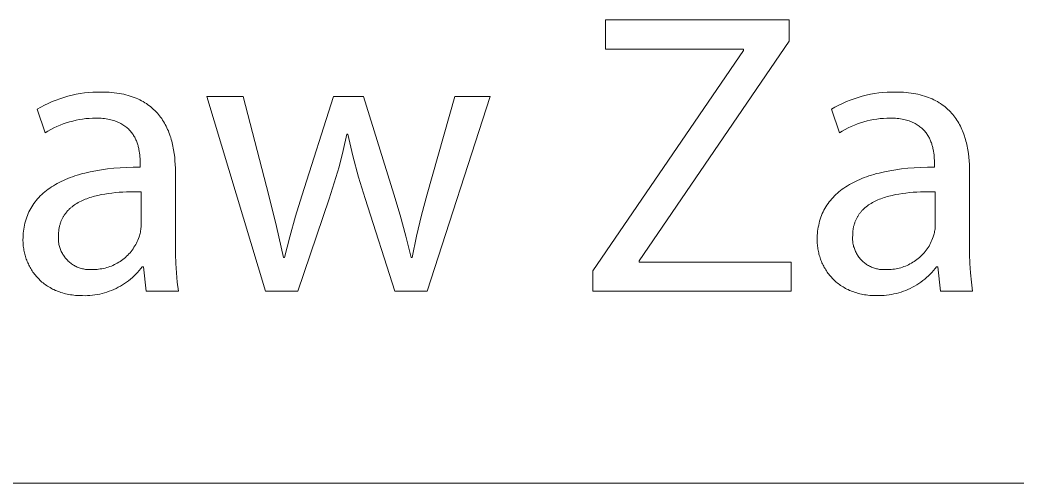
# Model space of a CAD drawing. Header units: millimetres. Extents: x 1422 to 6060, y -58 to 3182.
# Drawn here: x 5212.9 to 5327.7, y -57.9 to -4.5 of the extents above; entities that cross this region are included whole.
import ezdxf

# ---------------------------------------------------------------- set-up
doc = ezdxf.new("R2010")
doc.units = ezdxf.units.MM
doc.header["$MEASUREMENT"] = 0
doc.layers.add('Domyślny', color=7, linetype='Continuous', true_color=0x000000)

msp = doc.modelspace()

# ---------------------------------------------------------------- linework, layer by layer
at = {"layer": 'Domyślny', "color": 18, "lineweight": 15, "true_color": 0x000000}
for p, q in [((5280.35, -7.92), (5280.35, -4.54)), ((5280.35, -4.54), (5301.48, -4.54)), ((5301.48, -4.54), (5301.48, -7)), ((5296.23, -7.92), (5280.35, -7.92)), ((5301.48, -7), (5284.21, -32.29)), ((5296.23, -8.06), (5296.23, -7.92)), ((5278.87, -33.46), (5296.23, -8.06)), ((5216.58, -13.96), (5217.03, -13.78)), ((5217.03, -13.78), (5217.48, -13.62)), ((5217.48, -13.62), (5217.94, -13.47)), ((5217.94, -13.47), (5218.4, -13.33)), ((5218.4, -13.33), (5218.87, -13.21)), ((5218.87, -13.21), (5219.34, -13.11)), ((5219.34, -13.11), (5219.82, -13.03)), ((5219.82, -13.03), (5220.3, -12.96)), ((5220.3, -12.96), (5220.78, -12.91)), ((5220.78, -12.91), (5221.26, -12.87)), ((5221.26, -12.87), (5221.74, -12.85)), ((5221.74, -12.85), (5222.23, -12.85)), ((5222.23, -12.85), (5222.54, -12.85)), ((5222.54, -12.85), (5222.85, -12.86)), ((5222.85, -12.86), (5223.16, -12.88)), ((5223.16, -12.88), (5223.45, -12.9)), ((5223.45, -12.9), (5223.74, -12.93)), ((5223.74, -12.93), (5224.02, -12.97)), ((5224.02, -12.97), (5224.3, -13.01)), ((5224.3, -13.01), (5224.57, -13.06)), ((5224.57, -13.06), (5224.83, -13.11)), ((5224.83, -13.11), (5225.08, -13.18)), ((5225.08, -13.18), (5225.33, -13.24)), ((5225.33, -13.24), (5225.57, -13.31)), ((5225.57, -13.31), (5225.8, -13.39)), ((5225.8, -13.39), (5226.03, -13.47)), ((5226.03, -13.47), (5226.25, -13.56)), ((5226.25, -13.56), (5226.46, -13.65)), ((5226.46, -13.65), (5226.67, -13.75)), ((5226.67, -13.75), (5226.87, -13.86)), ((5241.17, -35.82), (5234.39, -13.35)), ((5234.39, -13.35), (5238.57, -13.35)), ((5238.57, -13.35), (5241.54, -24.78)), ((5245.35, -24.82), (5249.01, -13.35)), ((5249.01, -13.35), (5252.44, -13.35)), ((5252.44, -13.35), (5255.93, -24.61)), ((5259.78, -24.62), (5262.99, -13.35)), ((5267.04, -13.35), (5259.78, -35.82)), ((5262.99, -13.35), (5267.04, -13.35)), ((5308.08, -13.96), (5308.53, -13.78)), ((5308.53, -13.78), (5308.98, -13.62)), ((5308.98, -13.62), (5309.44, -13.47)), ((5309.44, -13.47), (5309.91, -13.33)), ((5309.91, -13.33), (5310.38, -13.21)), ((5310.38, -13.21), (5310.85, -13.11)), ((5310.85, -13.11), (5311.33, -13.03)), ((5311.33, -13.03), (5311.81, -12.96)), ((5311.81, -12.96), (5312.29, -12.91)), ((5312.29, -12.91), (5312.77, -12.87)), ((5312.77, -12.87), (5313.25, -12.85)), ((5313.25, -12.85), (5313.74, -12.85)), ((5313.74, -12.85), (5314.05, -12.85)), ((5314.05, -12.85), (5314.36, -12.86)), ((5314.36, -12.86), (5314.67, -12.88)), ((5314.67, -12.88), (5314.96, -12.9)), ((5314.96, -12.9), (5315.25, -12.93)), ((5315.25, -12.93), (5315.53, -12.97)), ((5315.53, -12.97), (5315.81, -13.01)), ((5315.81, -13.01), (5316.07, -13.06)), ((5316.07, -13.06), (5316.33, -13.11)), ((5316.33, -13.11), (5316.59, -13.18)), ((5316.59, -13.18), (5316.83, -13.24)), ((5316.83, -13.24), (5317.07, -13.31)), ((5317.07, -13.31), (5317.3, -13.39)), ((5317.3, -13.39), (5317.53, -13.47)), ((5317.53, -13.47), (5317.75, -13.56)), ((5317.75, -13.56), (5317.96, -13.65)), ((5317.96, -13.65), (5318.17, -13.75)), ((5318.17, -13.75), (5318.37, -13.86)), ((5214.86, -14.84), (5215.28, -14.6)), ((5215.77, -17.54), (5214.86, -14.84)), ((5215.28, -14.6), (5215.7, -14.37)), ((5215.7, -14.37), (5216.14, -14.16)), ((5216.14, -14.16), (5216.58, -13.96)), ((5226.87, -13.86), (5227.07, -13.96)), ((5227.07, -13.96), (5227.25, -14.08)), ((5227.25, -14.08), (5227.44, -14.19)), ((5227.44, -14.19), (5227.62, -14.32)), ((5227.62, -14.32), (5227.79, -14.44)), ((5227.79, -14.44), (5227.95, -14.57)), ((5227.95, -14.57), (5228.11, -14.71)), ((5228.11, -14.71), (5228.27, -14.85)), ((5228.27, -14.85), (5228.42, -14.99)), ((5306.36, -14.84), (5306.77, -14.6)), ((5307.28, -17.54), (5306.36, -14.84)), ((5306.77, -14.6), (5307.2, -14.37)), ((5307.2, -14.37), (5307.64, -14.16)), ((5307.64, -14.16), (5308.08, -13.96)), ((5318.37, -13.86), (5318.57, -13.96)), ((5318.57, -13.96), (5318.76, -14.08)), ((5318.76, -14.08), (5318.94, -14.19)), ((5318.94, -14.19), (5319.12, -14.32)), ((5319.12, -14.32), (5319.29, -14.44)), ((5319.29, -14.44), (5319.45, -14.57)), ((5319.45, -14.57), (5319.61, -14.71)), ((5319.61, -14.71), (5319.77, -14.85)), ((5319.77, -14.85), (5319.91, -14.99)), ((5219.71, -16.03), (5219.33, -16.11)), ((5220.09, -15.97), (5219.71, -16.03)), ((5220.47, -15.92), (5220.09, -15.97)), ((5220.85, -15.89), (5220.47, -15.92)), ((5221.24, -15.87), (5220.85, -15.89)), ((5221.62, -15.86), (5221.24, -15.87)), ((5221.84, -15.86), (5221.62, -15.86)), ((5222.04, -15.87), (5221.84, -15.86)), ((5222.24, -15.88), (5222.04, -15.87)), ((5222.44, -15.9), (5222.24, -15.88)), ((5222.63, -15.92), (5222.44, -15.9)), ((5222.81, -15.95), (5222.63, -15.92)), ((5222.99, -15.97), (5222.81, -15.95)), ((5223.16, -16.01), (5222.99, -15.97)), ((5223.33, -16.05), (5223.16, -16.01)), ((5223.49, -16.09), (5223.33, -16.05)), ((5228.42, -14.99), (5228.56, -15.14)), ((5228.56, -15.14), (5228.7, -15.29)), ((5228.7, -15.29), (5228.83, -15.44)), ((5228.83, -15.44), (5228.96, -15.6)), ((5228.96, -15.6), (5229.08, -15.76)), ((5229.08, -15.76), (5229.2, -15.92)), ((5229.2, -15.92), (5229.31, -16.09)), ((5311.22, -16.03), (5310.84, -16.1)), ((5311.6, -15.97), (5311.22, -16.03)), ((5311.98, -15.92), (5311.6, -15.97)), ((5312.36, -15.89), (5311.98, -15.92)), ((5312.75, -15.87), (5312.36, -15.89)), ((5313.13, -15.86), (5312.75, -15.87)), ((5313.35, -15.86), (5313.13, -15.86)), ((5313.55, -15.87), (5313.35, -15.86)), ((5313.75, -15.88), (5313.55, -15.87)), ((5313.95, -15.9), (5313.75, -15.88)), ((5314.14, -15.92), (5313.95, -15.9)), ((5314.32, -15.95), (5314.14, -15.92)), ((5314.5, -15.97), (5314.32, -15.95)), ((5314.67, -16.01), (5314.5, -15.97)), ((5314.84, -16.05), (5314.67, -16.01)), ((5315, -16.09), (5314.84, -16.05)), ((5319.91, -14.99), (5320.06, -15.14)), ((5320.06, -15.14), (5320.2, -15.29)), ((5320.2, -15.29), (5320.33, -15.44)), ((5320.33, -15.44), (5320.46, -15.6)), ((5320.46, -15.6), (5320.58, -15.76)), ((5320.58, -15.76), (5320.7, -15.92)), ((5320.7, -15.92), (5320.81, -16.09)), ((5216.44, -17.16), (5216.1, -17.35)), ((5216.78, -16.99), (5216.44, -17.16)), ((5217.13, -16.82), (5216.78, -16.99)), ((5217.49, -16.67), (5217.13, -16.82)), ((5217.85, -16.53), (5217.49, -16.67)), ((5218.21, -16.41), (5217.85, -16.53)), ((5218.58, -16.3), (5218.21, -16.41)), ((5218.95, -16.2), (5218.58, -16.3)), ((5219.33, -16.11), (5218.95, -16.2)), ((5223.65, -16.13), (5223.49, -16.09)), ((5223.8, -16.18), (5223.65, -16.13)), ((5223.95, -16.23), (5223.8, -16.18)), ((5224.09, -16.29), (5223.95, -16.23)), ((5224.23, -16.35), (5224.09, -16.29)), ((5224.36, -16.41), (5224.23, -16.35)), ((5224.49, -16.48), (5224.36, -16.41)), ((5224.61, -16.55), (5224.49, -16.48)), ((5224.73, -16.62), (5224.61, -16.55)), ((5224.85, -16.69), (5224.73, -16.62)), ((5224.96, -16.77), (5224.85, -16.69)), ((5225.06, -16.85), (5224.96, -16.77)), ((5225.17, -16.93), (5225.06, -16.85)), ((5225.26, -17.02), (5225.17, -16.93)), ((5225.36, -17.1), (5225.26, -17.02)), ((5225.45, -17.19), (5225.36, -17.1)), ((5225.53, -17.28), (5225.45, -17.19)), ((5229.31, -16.09), (5229.42, -16.26)), ((5229.42, -16.26), (5229.52, -16.43)), ((5229.52, -16.43), (5229.62, -16.61)), ((5229.62, -16.61), (5229.71, -16.79)), ((5229.71, -16.79), (5229.8, -16.97)), ((5229.8, -16.97), (5229.89, -17.16)), ((5229.89, -17.16), (5229.97, -17.34)), ((5307.95, -17.16), (5307.61, -17.35)), ((5308.29, -16.98), (5307.95, -17.16)), ((5308.64, -16.82), (5308.29, -16.98)), ((5309, -16.67), (5308.64, -16.82)), ((5309.36, -16.53), (5309, -16.67)), ((5309.72, -16.41), (5309.36, -16.53)), ((5310.09, -16.29), (5309.72, -16.41)), ((5310.46, -16.19), (5310.09, -16.29)), ((5310.84, -16.1), (5310.46, -16.19)), ((5315.16, -16.13), (5315, -16.09)), ((5315.31, -16.18), (5315.16, -16.13)), ((5315.46, -16.23), (5315.31, -16.18)), ((5315.6, -16.29), (5315.46, -16.23)), ((5315.73, -16.35), (5315.6, -16.29)), ((5315.87, -16.41), (5315.73, -16.35)), ((5315.99, -16.48), (5315.87, -16.41)), ((5316.12, -16.55), (5315.99, -16.48)), ((5316.24, -16.62), (5316.12, -16.55)), ((5316.35, -16.69), (5316.24, -16.62)), ((5316.46, -16.77), (5316.35, -16.69)), ((5316.56, -16.85), (5316.46, -16.77)), ((5316.67, -16.93), (5316.56, -16.85)), ((5316.76, -17.02), (5316.67, -16.93)), ((5316.86, -17.1), (5316.76, -17.02)), ((5316.95, -17.19), (5316.86, -17.1)), ((5317.03, -17.28), (5316.95, -17.19)), ((5320.81, -16.09), (5320.92, -16.26)), ((5320.92, -16.26), (5321.02, -16.43)), ((5321.02, -16.43), (5321.12, -16.61)), ((5321.12, -16.61), (5321.21, -16.79)), ((5321.21, -16.79), (5321.3, -16.97)), ((5321.3, -16.97), (5321.38, -17.16)), ((5321.38, -17.16), (5321.46, -17.34)), ((5216.1, -17.35), (5215.77, -17.54)), ((5225.61, -17.37), (5225.53, -17.28)), ((5225.69, -17.47), (5225.61, -17.37)), ((5225.77, -17.57), (5225.69, -17.47)), ((5225.84, -17.66), (5225.77, -17.57)), ((5225.9, -17.76), (5225.84, -17.66)), ((5225.97, -17.86), (5225.9, -17.76)), ((5226.03, -17.97), (5225.97, -17.86)), ((5226.09, -18.07), (5226.03, -17.97)), ((5226.14, -18.17), (5226.09, -18.07)), ((5226.19, -18.28), (5226.14, -18.17)), ((5226.24, -18.38), (5226.19, -18.28)), ((5229.97, -17.34), (5230.04, -17.53)), ((5230.04, -17.53), (5230.11, -17.72)), ((5230.11, -17.72), (5230.18, -17.92)), ((5230.18, -17.92), (5230.24, -18.11)), ((5230.24, -18.11), (5230.3, -18.31)), ((5230.3, -18.31), (5230.36, -18.51)), ((5250.54, -17.72), (5250.11, -19.6)), ((5250.64, -17.72), (5250.54, -17.72)), ((5251.22, -20.21), (5250.64, -17.72)), ((5307.61, -17.35), (5307.28, -17.54)), ((5317.11, -17.37), (5317.03, -17.28)), ((5317.19, -17.47), (5317.11, -17.37)), ((5317.26, -17.57), (5317.19, -17.47)), ((5317.34, -17.66), (5317.26, -17.57)), ((5317.4, -17.76), (5317.34, -17.66)), ((5317.47, -17.86), (5317.4, -17.76)), ((5317.53, -17.97), (5317.47, -17.86)), ((5317.59, -18.07), (5317.53, -17.97)), ((5317.64, -18.17), (5317.59, -18.07)), ((5317.69, -18.28), (5317.64, -18.17)), ((5317.74, -18.38), (5317.69, -18.28)), ((5321.46, -17.34), (5321.54, -17.53)), ((5321.54, -17.53), (5321.61, -17.72)), ((5321.61, -17.72), (5321.68, -17.92)), ((5321.68, -17.92), (5321.74, -18.11)), ((5321.74, -18.11), (5321.8, -18.31)), ((5321.8, -18.31), (5321.86, -18.51)), ((5226.29, -18.49), (5226.24, -18.38)), ((5226.33, -18.6), (5226.29, -18.49)), ((5226.37, -18.71), (5226.33, -18.6)), ((5226.41, -18.81), (5226.37, -18.71)), ((5226.44, -18.92), (5226.41, -18.81)), ((5226.48, -19.03), (5226.44, -18.92)), ((5226.51, -19.14), (5226.48, -19.03)), ((5226.53, -19.25), (5226.51, -19.14)), ((5226.56, -19.36), (5226.53, -19.25)), ((5226.58, -19.46), (5226.56, -19.36)), ((5226.62, -19.68), (5226.58, -19.46)), ((5230.36, -18.51), (5230.41, -18.71)), ((5230.41, -18.71), (5230.46, -18.91)), ((5230.46, -18.91), (5230.5, -19.11)), ((5230.5, -19.11), (5230.54, -19.32)), ((5230.54, -19.32), (5230.58, -19.52)), ((5230.58, -19.52), (5230.64, -19.94)), ((5317.79, -18.49), (5317.74, -18.38)), ((5317.83, -18.6), (5317.79, -18.49)), ((5317.87, -18.71), (5317.83, -18.6)), ((5317.91, -18.81), (5317.87, -18.71)), ((5317.94, -18.92), (5317.91, -18.81)), ((5317.97, -19.03), (5317.94, -18.92)), ((5318, -19.14), (5317.97, -19.03)), ((5318.03, -19.25), (5318, -19.14)), ((5318.06, -19.36), (5318.03, -19.25)), ((5318.08, -19.46), (5318.06, -19.36)), ((5318.12, -19.68), (5318.08, -19.46)), ((5321.86, -18.51), (5321.91, -18.71)), ((5321.91, -18.71), (5321.95, -18.91)), ((5321.95, -18.91), (5322, -19.11)), ((5322, -19.11), (5322.04, -19.32)), ((5322.04, -19.32), (5322.08, -19.52)), ((5322.08, -19.52), (5322.14, -19.94)), ((5226.66, -19.89), (5226.62, -19.68)), ((5226.68, -20.1), (5226.66, -19.89)), ((5226.7, -20.31), (5226.68, -20.1)), ((5226.72, -20.51), (5226.7, -20.31)), ((5226.73, -20.7), (5226.72, -20.51)), ((5230.64, -19.94), (5230.7, -20.35)), ((5230.7, -20.35), (5230.73, -20.77)), ((5250.11, -19.6), (5249.63, -21.46)), ((5251.88, -22.67), (5251.22, -20.21)), ((5318.15, -19.89), (5318.12, -19.68)), ((5318.18, -20.1), (5318.15, -19.89)), ((5318.2, -20.31), (5318.18, -20.1)), ((5318.21, -20.51), (5318.2, -20.31)), ((5318.22, -20.7), (5318.21, -20.51)), ((5322.14, -19.94), (5322.19, -20.35)), ((5322.19, -20.35), (5322.23, -20.77)), ((5221.61, -21.92), (5222.27, -21.81)), ((5222.27, -21.81), (5222.96, -21.72)), ((5222.96, -21.72), (5223.67, -21.64)), ((5223.67, -21.64), (5224.4, -21.58)), ((5224.4, -21.58), (5225.16, -21.54)), ((5225.16, -21.54), (5225.93, -21.52)), ((5225.93, -21.52), (5226.73, -21.51)), ((5226.73, -20.89), (5226.73, -20.7)), ((5226.73, -21.07), (5226.73, -20.89)), ((5226.73, -21.51), (5226.73, -21.07)), ((5230.73, -20.77), (5230.76, -21.19)), ((5230.76, -21.19), (5230.78, -21.62)), ((5230.78, -21.62), (5230.78, -22.04)), ((5249.63, -21.46), (5249.09, -23.31)), ((5313.1, -21.92), (5313.76, -21.81)), ((5313.76, -21.81), (5314.45, -21.72)), ((5314.45, -21.72), (5315.16, -21.64)), ((5315.16, -21.64), (5315.89, -21.58)), ((5315.89, -21.58), (5316.65, -21.54)), ((5316.65, -21.54), (5317.43, -21.52)), ((5317.43, -21.52), (5318.23, -21.51)), ((5318.23, -20.89), (5318.22, -20.7)), ((5318.23, -21.07), (5318.23, -20.89)), ((5318.23, -21.51), (5318.23, -21.07)), ((5322.23, -20.77), (5322.26, -21.19)), ((5322.26, -21.19), (5322.27, -21.62)), ((5322.27, -21.62), (5322.28, -22.04)), ((5217.88, -23.03), (5218.13, -22.92)), ((5218.13, -22.92), (5218.39, -22.82)), ((5218.39, -22.82), (5218.65, -22.71)), ((5218.65, -22.71), (5218.92, -22.62)), ((5218.92, -22.62), (5219.19, -22.52)), ((5219.19, -22.52), (5219.48, -22.43)), ((5219.48, -22.43), (5219.76, -22.35)), ((5219.76, -22.35), (5220.05, -22.26)), ((5220.05, -22.26), (5220.35, -22.19)), ((5220.35, -22.19), (5220.97, -22.04)), ((5220.97, -22.04), (5221.61, -21.92)), ((5230.78, -22.04), (5230.78, -30.45)), ((5252.63, -25.11), (5251.88, -22.67)), ((5309.37, -23.03), (5309.62, -22.92)), ((5309.62, -22.92), (5309.88, -22.82)), ((5309.88, -22.82), (5310.14, -22.71)), ((5310.14, -22.71), (5310.41, -22.62)), ((5310.41, -22.62), (5310.68, -22.52)), ((5310.68, -22.52), (5310.96, -22.43)), ((5310.96, -22.43), (5311.25, -22.35)), ((5311.25, -22.35), (5311.54, -22.26)), ((5311.54, -22.26), (5311.84, -22.19)), ((5311.84, -22.19), (5312.46, -22.04)), ((5312.46, -22.04), (5313.1, -21.92)), ((5322.28, -22.04), (5322.28, -30.45)), ((5215.92, -24.21), (5216.11, -24.06)), ((5216.11, -24.06), (5216.31, -23.92)), ((5216.31, -23.92), (5216.52, -23.78)), ((5216.52, -23.78), (5216.73, -23.65)), ((5216.73, -23.65), (5216.95, -23.52)), ((5216.95, -23.52), (5217.17, -23.39)), ((5217.17, -23.39), (5217.4, -23.27)), ((5217.4, -23.27), (5217.64, -23.15)), ((5217.64, -23.15), (5217.88, -23.03)), ((5249.09, -23.31), (5248.5, -25.15)), ((5307.41, -24.21), (5307.6, -24.06)), ((5307.6, -24.06), (5307.8, -23.92)), ((5307.8, -23.92), (5308.01, -23.78)), ((5308.01, -23.78), (5308.22, -23.65)), ((5308.22, -23.65), (5308.44, -23.52)), ((5308.44, -23.52), (5308.66, -23.39)), ((5308.66, -23.39), (5308.89, -23.27)), ((5308.89, -23.27), (5309.13, -23.15)), ((5309.13, -23.15), (5309.37, -23.03)), ((5214.75, -25.34), (5214.9, -25.17)), ((5214.9, -25.17), (5215.05, -25)), ((5215.05, -25), (5215.21, -24.83)), ((5215.21, -24.83), (5215.38, -24.67)), ((5215.38, -24.67), (5215.55, -24.51)), ((5215.55, -24.51), (5215.73, -24.36)), ((5215.73, -24.36), (5215.92, -24.21)), ((5220.4, -25.21), (5220.23, -25.28)), ((5220.58, -25.15), (5220.4, -25.21)), ((5220.75, -25.08), (5220.58, -25.15)), ((5220.93, -25.02), (5220.75, -25.08)), ((5221.11, -24.97), (5220.93, -25.02)), ((5221.3, -24.91), (5221.11, -24.97)), ((5221.48, -24.86), (5221.3, -24.91)), ((5221.86, -24.76), (5221.48, -24.86)), ((5222.25, -24.68), (5221.86, -24.76)), ((5222.65, -24.61), (5222.25, -24.68)), ((5223.05, -24.55), (5222.65, -24.61)), ((5223.46, -24.49), (5223.05, -24.55)), ((5223.88, -24.45), (5223.46, -24.49)), ((5224.3, -24.41), (5223.88, -24.45)), ((5224.72, -24.39), (5224.3, -24.41)), ((5225.14, -24.37), (5224.72, -24.39)), ((5225.99, -24.35), (5225.14, -24.37)), ((5226.83, -24.35), (5225.99, -24.35)), ((5226.83, -28.26), (5226.83, -24.35)), ((5241.54, -24.78), (5242.44, -28.34)), ((5244.63, -27.17), (5245.35, -24.82)), ((5248.5, -25.15), (5244.88, -35.82)), ((5256.07, -35.82), (5252.63, -25.11)), ((5255.93, -24.61), (5256.67, -27.03)), ((5259.13, -27.04), (5259.78, -24.62)), ((5306.24, -25.34), (5306.39, -25.17)), ((5306.39, -25.17), (5306.55, -25)), ((5306.55, -25), (5306.71, -24.83)), ((5306.71, -24.83), (5306.87, -24.67)), ((5306.87, -24.67), (5307.05, -24.51)), ((5307.05, -24.51), (5307.23, -24.36)), ((5307.23, -24.36), (5307.41, -24.21)), ((5311.89, -25.21), (5311.72, -25.28)), ((5312.07, -25.15), (5311.89, -25.21)), ((5312.24, -25.08), (5312.07, -25.15)), ((5312.42, -25.02), (5312.24, -25.08)), ((5312.6, -24.97), (5312.42, -25.02)), ((5312.79, -24.91), (5312.6, -24.97)), ((5312.97, -24.86), (5312.79, -24.91)), ((5313.35, -24.76), (5312.97, -24.86)), ((5313.74, -24.68), (5313.35, -24.76)), ((5314.14, -24.61), (5313.74, -24.68)), ((5314.54, -24.55), (5314.14, -24.61)), ((5314.95, -24.49), (5314.54, -24.55)), ((5315.37, -24.45), (5314.95, -24.49)), ((5315.79, -24.41), (5315.37, -24.45)), ((5316.21, -24.39), (5315.79, -24.41)), ((5316.63, -24.37), (5316.21, -24.39)), ((5317.48, -24.35), (5316.63, -24.37)), ((5318.32, -24.35), (5317.48, -24.35)), ((5318.32, -28.26), (5318.32, -24.35)), ((5214.01, -26.47), (5214.12, -26.27)), ((5214.12, -26.27), (5214.23, -26.08)), ((5214.23, -26.08), (5214.35, -25.89)), ((5214.35, -25.89), (5214.48, -25.7)), ((5214.48, -25.7), (5214.61, -25.52)), ((5214.61, -25.52), (5214.75, -25.34)), ((5218.51, -26.4), (5218.45, -26.46)), ((5218.56, -26.35), (5218.51, -26.4)), ((5218.63, -26.29), (5218.56, -26.35)), ((5218.69, -26.23), (5218.63, -26.29)), ((5218.75, -26.18), (5218.69, -26.23)), ((5218.81, -26.13), (5218.75, -26.18)), ((5218.88, -26.07), (5218.81, -26.13)), ((5219.01, -25.97), (5218.88, -26.07)), ((5219.15, -25.87), (5219.01, -25.97)), ((5219.29, -25.78), (5219.15, -25.87)), ((5219.44, -25.69), (5219.29, -25.78)), ((5219.59, -25.6), (5219.44, -25.69)), ((5219.75, -25.52), (5219.59, -25.6)), ((5219.91, -25.43), (5219.75, -25.52)), ((5220.07, -25.36), (5219.91, -25.43)), ((5220.23, -25.28), (5220.07, -25.36)), ((5305.5, -26.47), (5305.61, -26.27)), ((5305.61, -26.27), (5305.72, -26.08)), ((5305.72, -26.08), (5305.84, -25.89)), ((5305.84, -25.89), (5305.97, -25.7)), ((5305.97, -25.7), (5306.1, -25.52)), ((5306.1, -25.52), (5306.24, -25.34)), ((5310, -26.4), (5309.94, -26.46)), ((5310.06, -26.35), (5310, -26.4)), ((5310.12, -26.29), (5310.06, -26.35)), ((5310.18, -26.23), (5310.12, -26.29)), ((5310.24, -26.18), (5310.18, -26.23)), ((5310.31, -26.13), (5310.24, -26.18)), ((5310.37, -26.07), (5310.31, -26.13)), ((5310.51, -25.97), (5310.37, -26.07)), ((5310.64, -25.87), (5310.51, -25.97)), ((5310.79, -25.78), (5310.64, -25.87)), ((5310.93, -25.69), (5310.79, -25.78)), ((5311.08, -25.6), (5310.93, -25.69)), ((5311.24, -25.52), (5311.08, -25.6)), ((5311.4, -25.43), (5311.24, -25.52)), ((5311.56, -25.36), (5311.4, -25.43)), ((5311.72, -25.28), (5311.56, -25.36)), ((5213.51, -27.73), (5213.57, -27.51)), ((5213.57, -27.51), (5213.65, -27.29)), ((5213.65, -27.29), (5213.73, -27.08)), ((5213.73, -27.08), (5213.81, -26.87)), ((5213.81, -26.87), (5213.91, -26.67)), ((5213.91, -26.67), (5214.01, -26.47)), ((5217.7, -27.55), (5217.66, -27.62)), ((5217.73, -27.47), (5217.7, -27.55)), ((5217.77, -27.4), (5217.73, -27.47)), ((5217.81, -27.32), (5217.77, -27.4)), ((5217.85, -27.25), (5217.81, -27.32)), ((5217.89, -27.18), (5217.85, -27.25)), ((5217.94, -27.11), (5217.89, -27.18)), ((5217.98, -27.04), (5217.94, -27.11)), ((5218.03, -26.97), (5217.98, -27.04)), ((5218.08, -26.9), (5218.03, -26.97)), ((5218.13, -26.84), (5218.08, -26.9)), ((5218.18, -26.77), (5218.13, -26.84)), ((5218.23, -26.71), (5218.18, -26.77)), ((5218.28, -26.65), (5218.23, -26.71)), ((5218.33, -26.58), (5218.28, -26.65)), ((5218.39, -26.52), (5218.33, -26.58)), ((5218.45, -26.46), (5218.39, -26.52)), ((5243.97, -29.54), (5244.63, -27.17)), ((5256.67, -27.03), (5257.34, -29.47)), ((5258.56, -29.47), (5259.13, -27.04)), ((5305, -27.73), (5305.07, -27.51)), ((5305.07, -27.51), (5305.14, -27.29)), ((5305.14, -27.29), (5305.22, -27.08)), ((5305.22, -27.08), (5305.31, -26.87)), ((5305.31, -26.87), (5305.4, -26.67)), ((5305.4, -26.67), (5305.5, -26.47)), ((5309.19, -27.55), (5309.16, -27.62)), ((5309.23, -27.47), (5309.19, -27.55)), ((5309.27, -27.4), (5309.23, -27.47)), ((5309.31, -27.32), (5309.27, -27.4)), ((5309.35, -27.25), (5309.31, -27.32)), ((5309.39, -27.18), (5309.35, -27.25)), ((5309.43, -27.11), (5309.39, -27.18)), ((5309.48, -27.04), (5309.43, -27.11)), ((5309.52, -26.97), (5309.48, -27.04)), ((5309.57, -26.9), (5309.52, -26.97)), ((5309.62, -26.84), (5309.57, -26.9)), ((5309.67, -26.77), (5309.62, -26.84)), ((5309.72, -26.71), (5309.67, -26.77)), ((5309.77, -26.65), (5309.72, -26.71)), ((5309.83, -26.58), (5309.77, -26.65)), ((5309.88, -26.52), (5309.83, -26.58)), ((5309.94, -26.46), (5309.88, -26.52)), ((5213.28, -28.88), (5213.31, -28.64)), ((5213.31, -28.64), (5213.35, -28.41)), ((5213.35, -28.41), (5213.39, -28.18)), ((5213.39, -28.18), (5213.45, -27.95)), ((5213.45, -27.95), (5213.51, -27.73)), ((5217.37, -28.64), (5217.36, -28.73)), ((5217.39, -28.55), (5217.37, -28.64)), ((5217.4, -28.46), (5217.39, -28.55)), ((5217.42, -28.37), (5217.4, -28.46)), ((5217.44, -28.28), (5217.42, -28.37)), ((5217.47, -28.2), (5217.44, -28.28)), ((5217.49, -28.11), (5217.47, -28.2)), ((5217.51, -28.03), (5217.49, -28.11)), ((5217.54, -27.94), (5217.51, -28.03)), ((5217.57, -27.86), (5217.54, -27.94)), ((5217.6, -27.78), (5217.57, -27.86)), ((5217.63, -27.7), (5217.6, -27.78)), ((5217.66, -27.62), (5217.63, -27.7)), ((5226.77, -28.85), (5226.79, -28.7)), ((5226.79, -28.7), (5226.81, -28.56)), ((5226.81, -28.56), (5226.82, -28.41)), ((5226.82, -28.41), (5226.83, -28.26)), ((5242.44, -28.34), (5243.22, -31.93)), ((5304.77, -28.88), (5304.81, -28.64)), ((5304.81, -28.64), (5304.85, -28.41)), ((5304.85, -28.41), (5304.89, -28.18)), ((5304.89, -28.18), (5304.94, -27.95)), ((5304.94, -27.95), (5305, -27.73)), ((5308.87, -28.64), (5308.86, -28.73)), ((5308.88, -28.55), (5308.87, -28.64)), ((5308.9, -28.46), (5308.88, -28.55)), ((5308.92, -28.37), (5308.9, -28.46)), ((5308.94, -28.28), (5308.92, -28.37)), ((5308.96, -28.2), (5308.94, -28.28)), ((5308.98, -28.11), (5308.96, -28.2)), ((5309.01, -28.03), (5308.98, -28.11)), ((5309.04, -27.94), (5309.01, -28.03)), ((5309.06, -27.86), (5309.04, -27.94)), ((5309.09, -27.78), (5309.06, -27.86)), ((5309.13, -27.7), (5309.09, -27.78)), ((5309.16, -27.62), (5309.13, -27.7)), ((5318.28, -28.79), (5318.3, -28.66)), ((5318.3, -28.66), (5318.31, -28.53)), ((5318.31, -28.53), (5318.32, -28.39)), ((5318.32, -28.39), (5318.32, -28.26)), ((5213.22, -29.87), (5213.23, -29.62)), ((5213.23, -29.62), (5213.24, -29.37)), ((5213.24, -29.37), (5213.25, -29.12)), ((5213.25, -29.12), (5213.28, -28.88)), ((5217.31, -29.54), (5217.3, -29.67)), ((5217.3, -29.67), (5217.3, -29.79)), ((5217.3, -29.79), (5217.31, -29.92)), ((5217.32, -29.32), (5217.31, -29.42)), ((5217.31, -29.42), (5217.31, -29.54)), ((5217.33, -29.02), (5217.32, -29.12)), ((5217.32, -29.12), (5217.32, -29.22)), ((5217.32, -29.22), (5217.32, -29.32)), ((5217.34, -28.92), (5217.33, -29.02)), ((5217.35, -28.83), (5217.34, -28.92)), ((5217.36, -28.73), (5217.35, -28.83)), ((5226.46, -29.91), (5226.53, -29.74)), ((5226.53, -29.74), (5226.6, -29.56)), ((5226.6, -29.56), (5226.64, -29.42)), ((5226.64, -29.42), (5226.68, -29.28)), ((5226.68, -29.28), (5226.72, -29.14)), ((5226.72, -29.14), (5226.75, -28.99)), ((5226.75, -28.99), (5226.77, -28.85)), ((5243.36, -31.93), (5243.97, -29.54)), ((5257.34, -29.47), (5257.94, -31.93)), ((5258.06, -31.93), (5258.56, -29.47)), ((5304.72, -29.62), (5304.73, -29.37)), ((5304.72, -29.87), (5304.72, -29.62)), ((5304.73, -29.37), (5304.75, -29.12)), ((5304.75, -29.12), (5304.77, -28.88)), ((5308.81, -29.42), (5308.8, -29.54)), ((5308.8, -29.54), (5308.8, -29.67)), ((5308.8, -29.67), (5308.8, -29.79)), ((5308.8, -29.79), (5308.8, -29.92)), ((5308.82, -29.12), (5308.81, -29.22)), ((5308.81, -29.22), (5308.81, -29.32)), ((5308.81, -29.32), (5308.81, -29.42)), ((5308.83, -29.02), (5308.82, -29.12)), ((5308.84, -28.83), (5308.83, -28.92)), ((5308.83, -28.92), (5308.83, -29.02)), ((5308.86, -28.73), (5308.84, -28.83)), ((5317.94, -29.92), (5318.01, -29.74)), ((5318.01, -29.74), (5318.08, -29.56)), ((5318.08, -29.56), (5318.12, -29.43)), ((5318.12, -29.43), (5318.16, -29.31)), ((5318.16, -29.31), (5318.2, -29.18)), ((5318.2, -29.18), (5318.23, -29.05)), ((5318.23, -29.05), (5318.25, -28.92)), ((5318.25, -28.92), (5318.28, -28.79)), ((5213.22, -30.02), (5213.22, -29.87)), ((5213.23, -30.17), (5213.22, -30.02)), ((5213.24, -30.33), (5213.23, -30.17)), ((5213.25, -30.48), (5213.24, -30.33)), ((5213.26, -30.63), (5213.25, -30.48)), ((5213.28, -30.78), (5213.26, -30.63)), ((5213.31, -30.93), (5213.28, -30.78)), ((5213.33, -31.08), (5213.31, -30.93)), ((5217.31, -29.92), (5217.32, -30.04)), ((5217.32, -30.04), (5217.33, -30.17)), ((5217.33, -30.17), (5217.35, -30.29)), ((5217.35, -30.29), (5217.37, -30.41)), ((5217.37, -30.41), (5217.4, -30.53)), ((5217.4, -30.53), (5217.43, -30.65)), ((5217.43, -30.65), (5217.46, -30.77)), ((5217.46, -30.77), (5217.5, -30.89)), ((5217.5, -30.89), (5217.54, -31.01)), ((5217.54, -31.01), (5217.59, -31.12)), ((5225.79, -31.07), (5225.91, -30.91)), ((5225.91, -30.91), (5226.01, -30.75)), ((5226.01, -30.75), (5226.11, -30.59)), ((5226.11, -30.59), (5226.21, -30.43)), ((5226.21, -30.43), (5226.3, -30.26)), ((5226.3, -30.26), (5226.38, -30.09)), ((5226.38, -30.09), (5226.46, -29.91)), ((5230.78, -30.45), (5230.78, -31.53)), ((5304.72, -30.02), (5304.72, -29.87)), ((5304.73, -30.17), (5304.72, -30.02)), ((5304.73, -30.33), (5304.73, -30.17)), ((5304.75, -30.48), (5304.73, -30.33)), ((5304.76, -30.63), (5304.75, -30.48)), ((5304.78, -30.78), (5304.76, -30.63)), ((5304.8, -30.93), (5304.78, -30.78)), ((5304.83, -31.08), (5304.8, -30.93)), ((5308.8, -29.92), (5308.81, -30.04)), ((5308.81, -30.04), (5308.83, -30.16)), ((5308.83, -30.16), (5308.84, -30.29)), ((5308.84, -30.29), (5308.87, -30.41)), ((5308.87, -30.41), (5308.89, -30.53)), ((5308.89, -30.53), (5308.92, -30.65)), ((5308.92, -30.65), (5308.96, -30.77)), ((5308.96, -30.77), (5309, -30.89)), ((5309, -30.89), (5309.04, -31.01)), ((5309.04, -31.01), (5309.08, -31.12)), ((5317.28, -31.07), (5317.39, -30.92)), ((5317.39, -30.92), (5317.5, -30.76)), ((5317.5, -30.76), (5317.6, -30.6)), ((5317.6, -30.6), (5317.69, -30.43)), ((5317.69, -30.43), (5317.78, -30.26)), ((5317.78, -30.26), (5317.86, -30.09)), ((5317.86, -30.09), (5317.94, -29.92)), ((5322.28, -30.45), (5322.28, -31.53)), ((5213.36, -31.23), (5213.33, -31.08)), ((5213.39, -31.38), (5213.36, -31.23)), ((5213.43, -31.53), (5213.39, -31.38)), ((5213.47, -31.67), (5213.43, -31.53)), ((5213.51, -31.82), (5213.47, -31.67)), ((5213.56, -31.96), (5213.51, -31.82)), ((5213.6, -32.11), (5213.56, -31.96)), ((5213.66, -32.25), (5213.6, -32.11)), ((5217.59, -31.12), (5217.64, -31.24)), ((5217.64, -31.24), (5217.7, -31.35)), ((5217.7, -31.35), (5217.76, -31.46)), ((5217.76, -31.46), (5217.82, -31.57)), ((5217.82, -31.57), (5217.88, -31.67)), ((5217.88, -31.67), (5217.95, -31.78)), ((5217.95, -31.78), (5218.03, -31.88)), ((5218.03, -31.88), (5218.1, -31.97)), ((5218.1, -31.97), (5218.18, -32.07)), ((5218.18, -32.07), (5218.26, -32.16)), ((5218.26, -32.16), (5218.35, -32.25)), ((5224.58, -32.26), (5224.73, -32.15)), ((5224.73, -32.15), (5224.88, -32.03)), ((5224.88, -32.03), (5225.02, -31.91)), ((5225.02, -31.91), (5225.16, -31.78)), ((5225.16, -31.78), (5225.3, -31.65)), ((5225.3, -31.65), (5225.43, -31.51)), ((5225.43, -31.51), (5225.56, -31.37)), ((5225.56, -31.37), (5225.68, -31.22)), ((5225.68, -31.22), (5225.79, -31.07)), ((5230.78, -31.53), (5230.82, -32.61)), ((5243.22, -31.93), (5243.36, -31.93)), ((5257.94, -31.93), (5258.06, -31.93)), ((5304.86, -31.23), (5304.83, -31.08)), ((5304.89, -31.38), (5304.86, -31.23)), ((5304.92, -31.53), (5304.89, -31.38)), ((5304.96, -31.67), (5304.92, -31.53)), ((5305.01, -31.82), (5304.96, -31.67)), ((5305.05, -31.96), (5305.01, -31.82)), ((5305.1, -32.11), (5305.05, -31.96)), ((5305.15, -32.25), (5305.1, -32.11)), ((5309.08, -31.12), (5309.14, -31.23)), ((5309.14, -31.23), (5309.19, -31.35)), ((5309.19, -31.35), (5309.25, -31.46)), ((5309.25, -31.46), (5309.31, -31.56)), ((5309.31, -31.56), (5309.37, -31.67)), ((5309.37, -31.67), (5309.44, -31.77)), ((5309.44, -31.77), (5309.52, -31.87)), ((5309.52, -31.87), (5309.59, -31.97)), ((5309.59, -31.97), (5309.67, -32.07)), ((5309.67, -32.07), (5309.75, -32.16)), ((5309.75, -32.16), (5309.84, -32.25)), ((5316.06, -32.27), (5316.21, -32.16)), ((5316.21, -32.16), (5316.36, -32.04)), ((5316.36, -32.04), (5316.51, -31.91)), ((5316.51, -31.91), (5316.65, -31.78)), ((5316.65, -31.78), (5316.78, -31.65)), ((5316.78, -31.65), (5316.91, -31.51)), ((5316.91, -31.51), (5317.04, -31.37)), ((5317.04, -31.37), (5317.16, -31.22)), ((5317.16, -31.22), (5317.28, -31.07)), ((5322.28, -31.53), (5322.31, -32.6)), ((5213.71, -32.39), (5213.66, -32.25)), ((5213.77, -32.53), (5213.71, -32.39)), ((5213.84, -32.67), (5213.77, -32.53)), ((5213.9, -32.81), (5213.84, -32.67)), ((5213.97, -32.94), (5213.9, -32.81)), ((5214.04, -33.08), (5213.97, -32.94)), ((5214.12, -33.21), (5214.04, -33.08)), ((5214.2, -33.34), (5214.12, -33.21)), ((5218.35, -32.25), (5218.44, -32.34)), ((5218.44, -32.34), (5218.53, -32.42)), ((5218.53, -32.42), (5218.63, -32.5)), ((5218.63, -32.5), (5218.72, -32.58)), ((5218.72, -32.58), (5218.82, -32.66)), ((5218.82, -32.66), (5218.93, -32.73)), ((5218.93, -32.73), (5219.03, -32.79)), ((5219.03, -32.79), (5219.14, -32.86)), ((5219.14, -32.86), (5219.25, -32.91)), ((5219.25, -32.91), (5219.36, -32.97)), ((5219.36, -32.97), (5219.47, -33.02)), ((5219.47, -33.02), (5219.59, -33.07)), ((5219.59, -33.07), (5219.71, -33.11)), ((5219.71, -33.11), (5219.82, -33.15)), ((5219.82, -33.15), (5219.94, -33.19)), ((5219.94, -33.19), (5220.06, -33.22)), ((5220.06, -33.22), (5220.18, -33.25)), ((5220.18, -33.25), (5220.31, -33.27)), ((5220.31, -33.27), (5220.43, -33.29)), ((5220.43, -33.29), (5220.55, -33.3)), ((5220.55, -33.3), (5220.68, -33.31)), ((5221.05, -33.32), (5221.18, -33.31)), ((5221.18, -33.31), (5221.37, -33.31)), ((5221.37, -33.31), (5221.56, -33.31)), ((5221.56, -33.31), (5221.75, -33.3)), ((5221.75, -33.3), (5221.94, -33.28)), ((5221.94, -33.28), (5222.13, -33.25)), ((5222.13, -33.25), (5222.31, -33.22)), ((5222.31, -33.22), (5222.5, -33.19)), ((5222.5, -33.19), (5222.69, -33.14)), ((5222.69, -33.14), (5222.87, -33.09)), ((5222.87, -33.09), (5223.05, -33.04)), ((5223.05, -33.04), (5223.23, -32.97)), ((5223.23, -32.97), (5223.41, -32.91)), ((5223.41, -32.91), (5223.58, -32.83)), ((5223.58, -32.83), (5223.76, -32.75)), ((5223.76, -32.75), (5223.93, -32.66)), ((5223.93, -32.66), (5224.09, -32.57)), ((5224.09, -32.57), (5224.26, -32.48)), ((5224.26, -32.48), (5224.42, -32.37)), ((5224.42, -32.37), (5224.58, -32.26)), ((5226.79, -33.21), (5226.61, -33.43)), ((5226.97, -32.99), (5226.79, -33.21)), ((5227.12, -32.99), (5226.97, -32.99)), ((5227.43, -35.81), (5227.12, -32.99)), ((5230.82, -32.61), (5230.89, -33.68)), ((5284.21, -32.29), (5284.21, -32.45)), ((5284.21, -32.45), (5301.71, -32.45)), ((5301.71, -32.45), (5301.71, -35.81)), ((5305.21, -32.39), (5305.15, -32.25)), ((5305.27, -32.53), (5305.21, -32.39)), ((5305.33, -32.67), (5305.27, -32.53)), ((5305.4, -32.81), (5305.33, -32.67)), ((5305.47, -32.94), (5305.4, -32.81)), ((5305.54, -33.08), (5305.47, -32.94)), ((5305.62, -33.21), (5305.54, -33.08)), ((5305.7, -33.34), (5305.62, -33.21)), ((5309.84, -32.25), (5309.93, -32.34)), ((5309.93, -32.34), (5310.02, -32.42)), ((5310.02, -32.42), (5310.12, -32.5)), ((5310.12, -32.5), (5310.21, -32.58)), ((5310.21, -32.58), (5310.31, -32.65)), ((5310.31, -32.65), (5310.41, -32.72)), ((5310.41, -32.72), (5310.52, -32.79)), ((5310.52, -32.79), (5310.63, -32.85)), ((5310.63, -32.85), (5310.74, -32.91)), ((5310.74, -32.91), (5310.85, -32.97)), ((5310.85, -32.97), (5310.96, -33.02)), ((5310.96, -33.02), (5311.07, -33.07)), ((5311.07, -33.07), (5311.19, -33.11)), ((5311.19, -33.11), (5311.31, -33.15)), ((5311.31, -33.15), (5311.43, -33.18)), ((5311.43, -33.18), (5311.55, -33.22)), ((5311.55, -33.22), (5311.67, -33.24)), ((5311.67, -33.24), (5311.79, -33.27)), ((5311.79, -33.27), (5311.91, -33.29)), ((5311.91, -33.29), (5312.04, -33.3)), ((5312.04, -33.3), (5312.16, -33.31)), ((5312.16, -33.31), (5312.28, -33.32)), ((5312.53, -33.32), (5312.66, -33.31)), ((5312.66, -33.31), (5312.85, -33.31)), ((5312.85, -33.31), (5313.04, -33.31)), ((5313.04, -33.31), (5313.23, -33.3)), ((5313.23, -33.3), (5313.42, -33.28)), ((5313.42, -33.28), (5313.61, -33.26)), ((5313.61, -33.26), (5313.8, -33.23)), ((5313.8, -33.23), (5313.98, -33.19)), ((5313.98, -33.19), (5314.17, -33.15)), ((5314.17, -33.15), (5314.35, -33.1)), ((5314.35, -33.1), (5314.53, -33.04)), ((5314.53, -33.04), (5314.71, -32.98)), ((5314.71, -32.98), (5314.89, -32.91)), ((5314.89, -32.91), (5315.07, -32.84)), ((5315.07, -32.84), (5315.24, -32.76)), ((5315.24, -32.76), (5315.41, -32.67)), ((5315.41, -32.67), (5315.58, -32.58)), ((5315.58, -32.58), (5315.74, -32.48)), ((5315.74, -32.48), (5315.9, -32.38)), ((5315.9, -32.38), (5316.06, -32.27)), ((5318.3, -33.21), (5318.12, -33.43)), ((5318.48, -32.99), (5318.3, -33.21)), ((5318.6, -32.99), (5318.48, -32.99)), ((5318.93, -35.81), (5318.6, -32.99)), ((5322.31, -32.6), (5322.39, -33.68)), ((5214.28, -33.47), (5214.2, -33.34)), ((5214.37, -33.6), (5214.28, -33.47)), ((5214.46, -33.72), (5214.37, -33.6)), ((5214.55, -33.85), (5214.46, -33.72)), ((5214.65, -33.97), (5214.55, -33.85)), ((5214.75, -34.09), (5214.65, -33.97)), ((5214.85, -34.2), (5214.75, -34.09)), ((5214.96, -34.32), (5214.85, -34.2)), ((5215.07, -34.43), (5214.96, -34.32)), ((5215.18, -34.54), (5215.07, -34.43)), ((5220.68, -33.31), (5220.8, -33.32)), ((5220.8, -33.32), (5220.93, -33.32)), ((5220.93, -33.32), (5221.05, -33.32)), ((5225.6, -34.42), (5225.38, -34.6)), ((5225.82, -34.24), (5225.6, -34.42)), ((5226.03, -34.05), (5225.82, -34.24)), ((5226.23, -33.85), (5226.03, -34.05)), ((5226.42, -33.64), (5226.23, -33.85)), ((5226.61, -33.43), (5226.42, -33.64)), ((5230.89, -33.68), (5231, -34.75)), ((5278.87, -35.81), (5278.87, -33.46)), ((5305.78, -33.47), (5305.7, -33.34)), ((5305.86, -33.6), (5305.78, -33.47)), ((5305.95, -33.72), (5305.86, -33.6)), ((5306.05, -33.85), (5305.95, -33.72)), ((5306.14, -33.97), (5306.05, -33.85)), ((5306.24, -34.09), (5306.14, -33.97)), ((5306.35, -34.2), (5306.24, -34.09)), ((5306.45, -34.32), (5306.35, -34.2)), ((5306.56, -34.43), (5306.45, -34.32)), ((5306.67, -34.54), (5306.56, -34.43)), ((5312.28, -33.32), (5312.41, -33.32)), ((5312.41, -33.32), (5312.53, -33.32)), ((5317.11, -34.42), (5316.88, -34.59)), ((5317.32, -34.23), (5317.11, -34.42)), ((5317.53, -34.04), (5317.32, -34.23)), ((5317.74, -33.84), (5317.53, -34.04)), ((5317.93, -33.64), (5317.74, -33.84)), ((5318.12, -33.43), (5317.93, -33.64)), ((5322.39, -33.68), (5322.49, -34.75)), ((5215.29, -34.65), (5215.18, -34.54)), ((5215.41, -34.75), (5215.29, -34.65)), ((5215.54, -34.85), (5215.41, -34.75)), ((5215.66, -34.95), (5215.54, -34.85)), ((5215.79, -35.05), (5215.66, -34.95)), ((5215.92, -35.14), (5215.79, -35.05)), ((5216.06, -35.23), (5215.92, -35.14)), ((5216.2, -35.32), (5216.06, -35.23)), ((5216.34, -35.4), (5216.2, -35.32)), ((5216.49, -35.48), (5216.34, -35.4)), ((5216.64, -35.56), (5216.49, -35.48)), ((5216.79, -35.63), (5216.64, -35.56)), ((5223.68, -35.61), (5223.42, -35.72)), ((5223.94, -35.49), (5223.68, -35.61)), ((5224.19, -35.36), (5223.94, -35.49)), ((5224.44, -35.23), (5224.19, -35.36)), ((5224.68, -35.08), (5224.44, -35.23)), ((5224.92, -34.93), (5224.68, -35.08)), ((5225.15, -34.77), (5224.92, -34.93)), ((5225.38, -34.6), (5225.15, -34.77)), ((5231, -34.75), (5231.15, -35.81)), ((5306.79, -34.65), (5306.67, -34.54)), ((5306.91, -34.75), (5306.79, -34.65)), ((5307.03, -34.85), (5306.91, -34.75)), ((5307.16, -34.95), (5307.03, -34.85)), ((5307.29, -35.05), (5307.16, -34.95)), ((5307.42, -35.14), (5307.29, -35.05)), ((5307.56, -35.23), (5307.42, -35.14)), ((5307.7, -35.32), (5307.56, -35.23)), ((5307.84, -35.4), (5307.7, -35.32)), ((5307.98, -35.48), (5307.84, -35.4)), ((5308.13, -35.56), (5307.98, -35.48)), ((5308.29, -35.63), (5308.13, -35.56)), ((5315.18, -35.61), (5314.92, -35.72)), ((5315.44, -35.49), (5315.18, -35.61)), ((5315.69, -35.36), (5315.44, -35.49)), ((5315.94, -35.22), (5315.69, -35.36)), ((5316.18, -35.08), (5315.94, -35.22)), ((5316.42, -34.92), (5316.18, -35.08)), ((5316.66, -34.76), (5316.42, -34.92)), ((5316.88, -34.59), (5316.66, -34.76)), ((5322.49, -34.75), (5322.63, -35.81)), ((5216.95, -35.71), (5216.79, -35.63)), ((5217.11, -35.77), (5216.95, -35.71)), ((5217.27, -35.84), (5217.11, -35.77)), ((5217.43, -35.9), (5217.27, -35.84)), ((5217.6, -35.95), (5217.43, -35.9)), ((5217.77, -36.01), (5217.6, -35.95)), ((5217.95, -36.06), (5217.77, -36.01)), ((5218.13, -36.1), (5217.95, -36.06)), ((5218.31, -36.14), (5218.13, -36.1)), ((5218.5, -36.18), (5218.31, -36.14)), ((5218.68, -36.21), (5218.5, -36.18)), ((5218.88, -36.24), (5218.68, -36.21)), ((5219.07, -36.27), (5218.88, -36.24)), ((5219.27, -36.29), (5219.07, -36.27)), ((5219.47, -36.3), (5219.27, -36.29)), ((5219.68, -36.31), (5219.47, -36.3)), ((5219.88, -36.32), (5219.68, -36.31)), ((5220.09, -36.32), (5219.88, -36.32)), ((5220.38, -36.33), (5220.09, -36.32)), ((5220.66, -36.32), (5220.38, -36.33)), ((5220.94, -36.3), (5220.66, -36.32)), ((5221.23, -36.27), (5220.94, -36.3)), ((5221.51, -36.24), (5221.23, -36.27)), ((5221.79, -36.19), (5221.51, -36.24)), ((5222.06, -36.14), (5221.79, -36.19)), ((5222.34, -36.07), (5222.06, -36.14)), ((5222.61, -36), (5222.34, -36.07)), ((5222.89, -35.91), (5222.61, -36)), ((5223.15, -35.82), (5222.89, -35.91)), ((5223.42, -35.72), (5223.15, -35.82)), ((5231.15, -35.81), (5227.43, -35.81)), ((5244.88, -35.82), (5241.17, -35.82)), ((5259.78, -35.82), (5256.07, -35.82)), ((5301.71, -35.81), (5278.87, -35.81)), ((5308.44, -35.71), (5308.29, -35.63)), ((5308.6, -35.77), (5308.44, -35.71)), ((5308.76, -35.84), (5308.6, -35.77)), ((5308.93, -35.9), (5308.76, -35.84)), ((5309.1, -35.95), (5308.93, -35.9)), ((5309.27, -36.01), (5309.1, -35.95)), ((5309.45, -36.06), (5309.27, -36.01)), ((5309.62, -36.1), (5309.45, -36.06)), ((5309.81, -36.14), (5309.62, -36.1)), ((5309.99, -36.18), (5309.81, -36.14)), ((5310.18, -36.21), (5309.99, -36.18)), ((5310.37, -36.24), (5310.18, -36.21)), ((5310.57, -36.27), (5310.37, -36.24)), ((5310.77, -36.29), (5310.57, -36.27)), ((5310.97, -36.3), (5310.77, -36.29)), ((5311.17, -36.31), (5310.97, -36.3)), ((5311.38, -36.32), (5311.17, -36.31)), ((5311.59, -36.32), (5311.38, -36.32)), ((5311.87, -36.32), (5311.59, -36.32)), ((5312.16, -36.32), (5311.87, -36.32)), ((5312.44, -36.3), (5312.16, -36.32)), ((5312.72, -36.27), (5312.44, -36.3)), ((5313.01, -36.24), (5312.72, -36.27)), ((5313.29, -36.19), (5313.01, -36.24)), ((5313.56, -36.13), (5313.29, -36.19)), ((5313.84, -36.07), (5313.56, -36.13)), ((5314.11, -35.99), (5313.84, -36.07)), ((5314.38, -35.91), (5314.11, -35.99)), ((5314.65, -35.82), (5314.38, -35.91)), ((5314.92, -35.72), (5314.65, -35.82)), ((5322.63, -35.81), (5318.93, -35.81)), ((6055.35, -57.93), (1422.19, -57.93)), ((6055.35, -57.93), (4307.18, -57.93))]:
    msp.add_line(p, q, dxfattribs=at)

doc.saveas('drawing.dxf')
